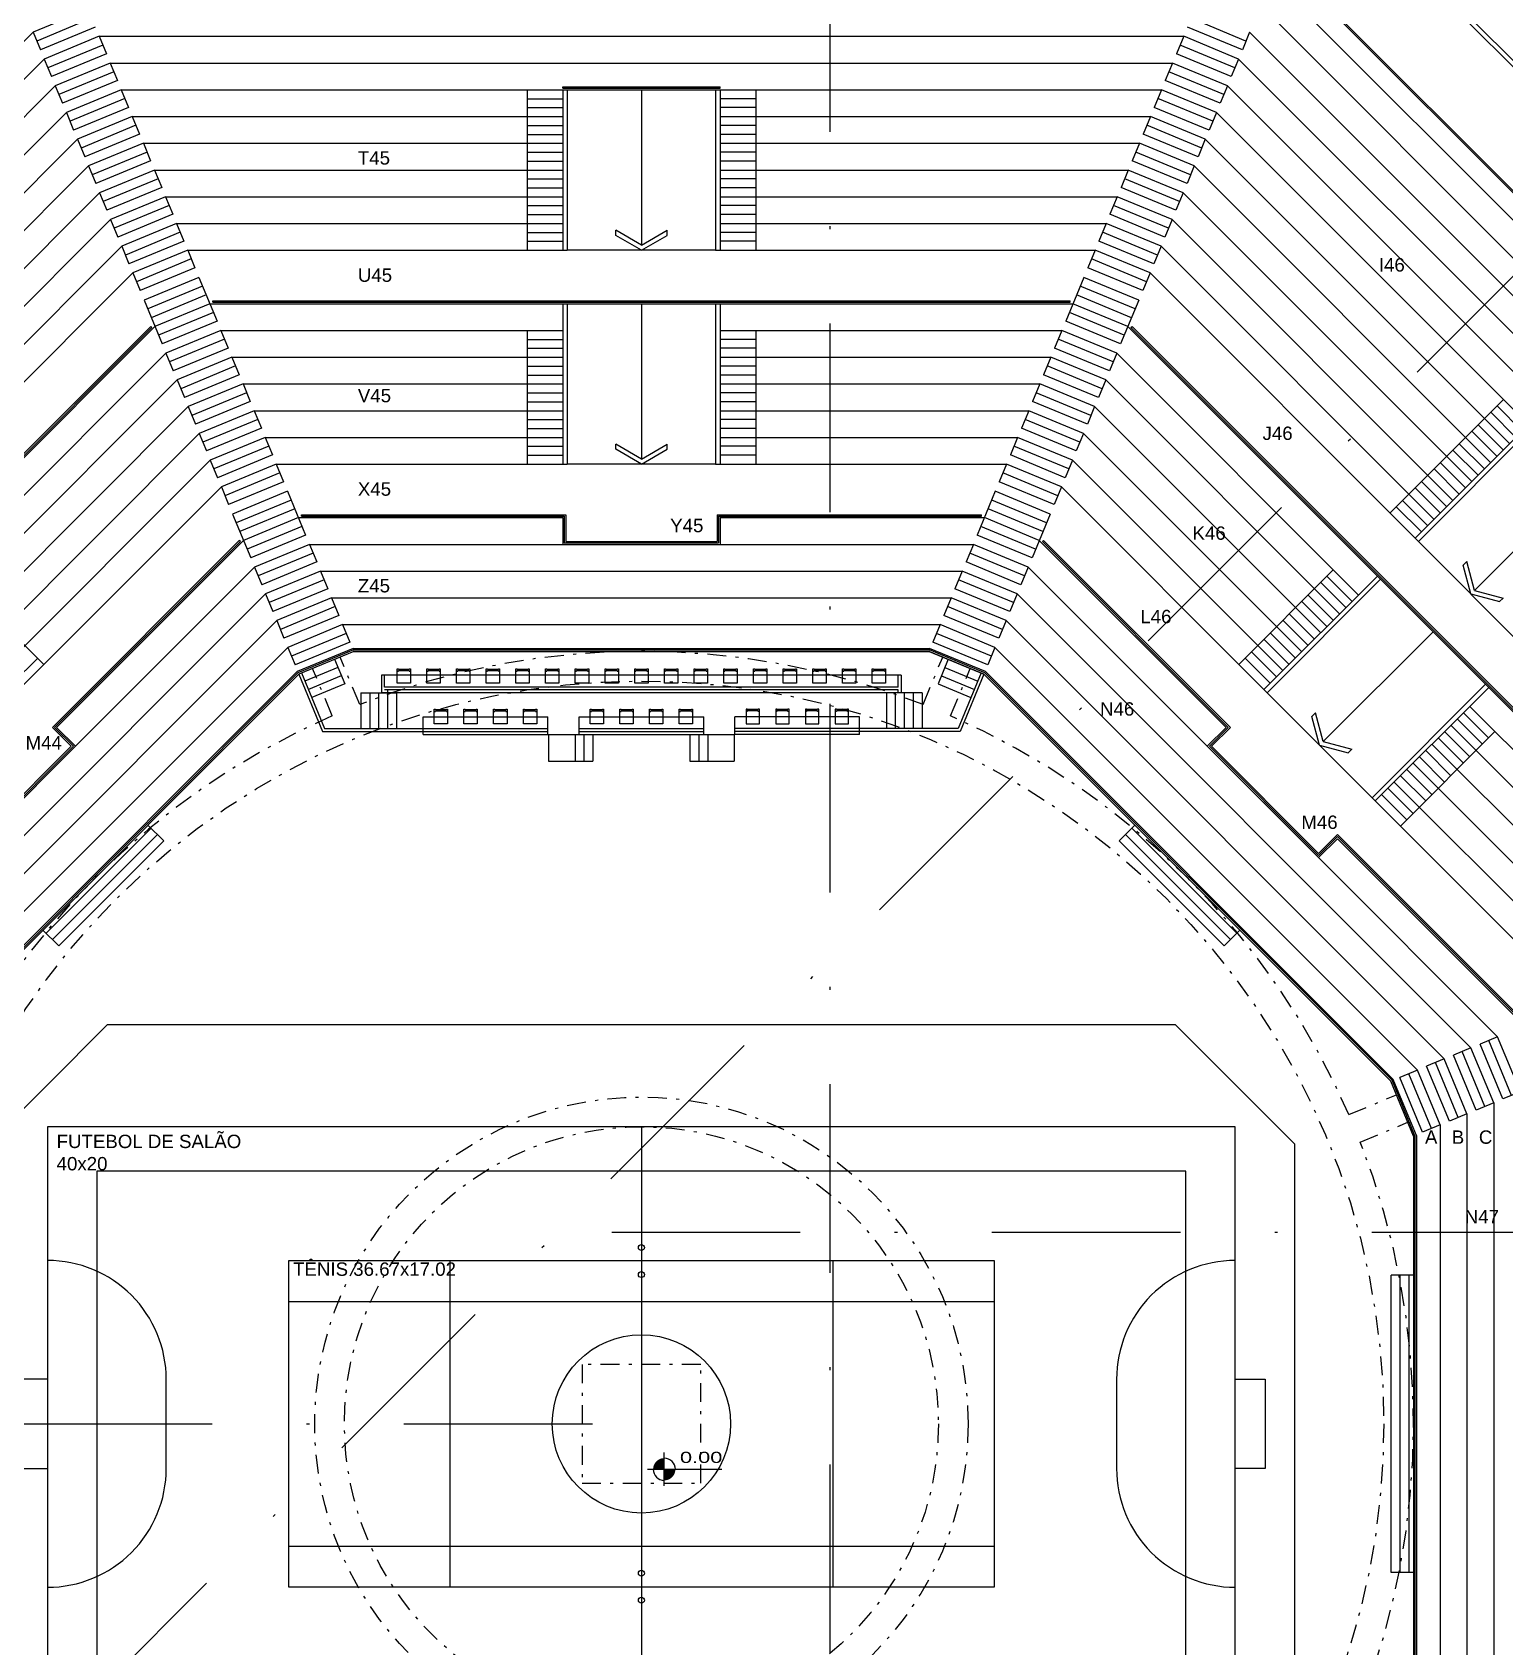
# Model space of a CAD drawing. Extents: x 1306 to 1544, y -75 to 211.
# Drawn here: x 1411.4 to 1461, y 127.1 to 181.4 of the extents above; entities that cross this region are included whole.
import ezdxf

# ---------------------------------------------------------------- set-up
doc = ezdxf.new("R2010")
doc.units = 0
doc.header["$LTSCALE"] = 2
doc.linetypes.add('DASHDOT2', pattern=[12.7, 6.35, -3.175, 0, -3.175])
for name, color, linetype in [('ARQUIBANCADA-ARY', 2, 'CONTINUOUS'), ('ESQUADRIA-ARY', 2, 'CONTINUOUS'), ('INDIC-CORTE-TBS', 4, 'DASHDOT2'), ('MOBILIÁRIO-ARY', 7, 'CONTINUOUS'), ('NOVOSNIVEIS', 30, 'CONTINUOUS'), ('PAREDE-BAIXA-ARY', 2, 'CONTINUOUS'), ('PROJ-COBERTURA-ARY', 7, 'DASHDOT2'), ('QUAD-OFICIAL-ARY', 7, 'CONTINUOUS'), ('RAMPA-INT-ARY', 7, 'CONTINUOUS'), ('TEXTO-PB-COR-ARY', 12, 'CONTINUOUS')]:
    doc.layers.add(name, color=color, linetype=linetype)
doc.styles.add('ARIAL', font='arial.ttf', dxfattribs={"height": 0.5})
doc.styles.add('REGUA60', font='arial.ttf')

msp = doc.modelspace()

# ---------------------------------------------------------------- linework, layer by layer
at = {"layer": 'ARQUIBANCADA-ARY'}
for p, q in [((1453.174, 183.212), (1480.581, 155.805)), ((1413.313, 182.177), (1411.465, 181.412)), ((1452.801, 182.312), (1479.681, 155.432)), ((1413.435, 181.882), (1411.587, 181.116)), ((1413.557, 181.586), (1411.71, 180.821)), ((1452.184, 180.821), (1450.336, 181.586)), ((1452.306, 181.116), (1450.458, 181.882)), ((1385.112, 155.059), (1411.465, 181.412)), ((1411.465, 181.412), (1411.71, 180.821)), ((1413.685, 181.277), (1411.838, 180.512)), ((1413.808, 180.982), (1411.96, 180.216)), ((1413.685, 181.277), (1450.208, 181.277)), ((1413.685, 181.277), (1413.93, 180.686)), ((1450.208, 181.277), (1449.963, 180.686)), ((1451.933, 180.216), (1450.086, 180.982)), ((1452.056, 180.512), (1450.208, 181.277)), ((1452.429, 181.412), (1452.184, 180.821)), ((1452.429, 181.412), (1478.781, 155.059)), ((1386.012, 154.686), (1411.838, 180.512)), ((1411.838, 180.512), (1412.083, 179.921)), ((1413.93, 180.686), (1412.083, 179.921)), ((1451.811, 179.921), (1449.963, 180.686)), ((1452.056, 180.512), (1451.811, 179.921)), ((1452.056, 180.512), (1477.881, 154.686)), ((1414.058, 180.377), (1412.21, 179.612)), ((1414.181, 180.082), (1412.333, 179.316)), ((1414.058, 180.377), (1449.835, 180.377)), ((1414.058, 180.377), (1414.303, 179.786)), ((1449.835, 180.377), (1449.59, 179.786)), ((1451.561, 179.316), (1449.713, 180.082)), ((1451.683, 179.612), (1449.835, 180.377)), ((1386.912, 154.314), (1412.21, 179.612)), ((1412.21, 179.612), (1412.455, 179.021)), ((1414.303, 179.786), (1412.455, 179.021)), ((1414.431, 179.477), (1412.583, 178.712)), ((1414.431, 179.477), (1412.583, 178.712)), ((1414.431, 179.477), (1414.676, 178.886)), ((1414.431, 179.477), (1449.463, 179.477)), ((1414.431, 179.477), (1414.676, 178.886)), ((1428.097, 179.477), (1428.097, 174.077)), ((1429.297, 179.477), (1429.297, 174.077)), ((1429.447, 179.477), (1429.447, 174.077)), ((1434.447, 179.477), (1434.447, 174.077)), ((1434.597, 179.477), (1434.597, 174.077)), ((1435.797, 179.477), (1435.797, 174.077)), ((1449.463, 179.477), (1449.218, 178.886)), ((1449.463, 179.477), (1449.218, 178.886)), ((1451.31, 178.712), (1449.463, 179.477)), ((1451.31, 178.712), (1449.463, 179.477)), ((1451.438, 179.021), (1449.59, 179.786)), ((1451.683, 179.612), (1451.438, 179.021)), ((1451.683, 179.612), (1476.981, 154.314)), ((1414.553, 179.182), (1412.706, 178.416)), ((1414.553, 179.182), (1412.706, 178.416)), ((1414.676, 178.886), (1412.828, 178.121)), ((1414.676, 178.886), (1412.828, 178.121)), ((1428.097, 179.177), (1429.297, 179.177)), ((1428.097, 178.877), (1429.297, 178.877)), ((1435.797, 179.177), (1434.597, 179.177)), ((1435.797, 178.877), (1434.597, 178.877)), ((1451.065, 178.121), (1449.218, 178.886)), ((1451.065, 178.121), (1449.218, 178.886)), ((1451.188, 178.416), (1449.34, 179.182)), ((1451.188, 178.416), (1449.34, 179.182)), ((1387.812, 153.941), (1412.583, 178.712)), ((1412.583, 178.712), (1412.828, 178.121)), ((1412.583, 178.712), (1412.828, 178.121)), ((1414.804, 178.577), (1412.956, 177.812)), ((1414.926, 178.282), (1413.078, 177.516)), ((1414.804, 178.577), (1415.049, 177.986)), ((1414.804, 178.577), (1429.297, 178.577)), ((1428.097, 178.277), (1429.297, 178.277)), ((1434.597, 178.577), (1449.09, 178.577)), ((1435.797, 178.277), (1434.597, 178.277)), ((1449.09, 178.577), (1448.845, 177.986)), ((1450.815, 177.516), (1448.967, 178.282)), ((1450.937, 177.812), (1449.09, 178.577)), ((1451.31, 178.712), (1451.065, 178.121)), ((1451.31, 178.712), (1451.065, 178.121)), ((1451.31, 178.712), (1476.081, 153.941)), ((1402.708, 167.564), (1412.956, 177.812)), ((1412.956, 177.812), (1413.201, 177.221)), ((1415.049, 177.986), (1413.201, 177.221)), ((1415.177, 177.677), (1413.329, 176.912)), ((1415.177, 177.677), (1415.421, 177.086)), ((1415.177, 177.677), (1429.297, 177.677)), ((1428.097, 177.977), (1429.297, 177.977)), ((1435.797, 177.977), (1434.597, 177.977)), ((1434.597, 177.677), (1448.717, 177.677)), ((1448.717, 177.677), (1448.472, 177.086)), ((1450.565, 176.912), (1448.717, 177.677)), ((1450.693, 177.221), (1448.845, 177.986)), ((1450.937, 177.812), (1450.693, 177.221)), ((1450.937, 177.812), (1461.186, 167.564)), ((1415.299, 177.382), (1413.451, 176.616)), ((1428.097, 177.377), (1429.297, 177.377)), ((1435.797, 177.377), (1434.597, 177.377)), ((1450.442, 176.616), (1448.594, 177.382)), ((1403.344, 166.927), (1413.329, 176.912)), ((1413.329, 176.912), (1413.574, 176.321)), ((1415.421, 177.086), (1413.574, 176.321)), ((1415.549, 176.777), (1413.702, 176.012)), ((1415.549, 176.777), (1415.794, 176.186)), ((1415.549, 176.777), (1429.297, 176.777)), ((1428.097, 177.077), (1429.297, 177.077)), ((1435.797, 177.077), (1434.597, 177.077)), ((1434.597, 176.777), (1448.344, 176.777)), ((1448.344, 176.777), (1448.099, 176.186)), ((1450.192, 176.012), (1448.344, 176.777)), ((1450.32, 176.321), (1448.472, 177.086)), ((1450.565, 176.912), (1450.32, 176.321)), ((1450.565, 176.912), (1460.549, 166.927)), ((1415.672, 176.482), (1413.824, 175.716)), ((1415.794, 176.186), (1413.946, 175.421)), ((1428.097, 176.477), (1429.297, 176.477)), ((1428.097, 176.177), (1429.297, 176.177)), ((1435.797, 176.477), (1434.597, 176.477)), ((1435.797, 176.177), (1434.597, 176.177)), ((1449.947, 175.421), (1448.099, 176.186)), ((1450.069, 175.716), (1448.222, 176.482)), ((1403.981, 166.291), (1413.702, 176.012)), ((1413.702, 176.012), (1413.946, 175.421)), ((1415.922, 175.877), (1414.074, 175.112)), ((1416.045, 175.582), (1414.197, 174.816)), ((1415.922, 175.877), (1416.167, 175.286)), ((1415.922, 175.877), (1429.297, 175.877)), ((1428.097, 175.577), (1429.297, 175.577)), ((1434.597, 175.877), (1447.971, 175.877)), ((1435.797, 175.577), (1434.597, 175.577)), ((1447.971, 175.877), (1447.726, 175.286)), ((1449.697, 174.816), (1447.849, 175.582)), ((1449.819, 175.112), (1447.971, 175.877)), ((1450.192, 176.012), (1449.947, 175.421)), ((1450.192, 176.012), (1459.913, 166.291)), ((1404.617, 165.655), (1414.074, 175.112)), ((1414.074, 175.112), (1414.319, 174.521)), ((1416.167, 175.286), (1414.319, 174.521)), ((1416.295, 174.977), (1414.447, 174.212)), ((1416.295, 174.977), (1416.54, 174.386)), ((1416.295, 174.977), (1429.297, 174.977)), ((1428.097, 175.277), (1429.297, 175.277)), ((1435.797, 175.277), (1434.597, 175.277)), ((1434.597, 174.977), (1447.599, 174.977)), ((1447.599, 174.977), (1447.354, 174.386)), ((1449.446, 174.212), (1447.599, 174.977)), ((1449.574, 174.521), (1447.726, 175.286)), ((1449.819, 175.112), (1449.574, 174.521)), ((1449.819, 175.112), (1459.276, 165.655)), ((1416.417, 174.682), (1414.57, 173.916)), ((1428.097, 174.677), (1429.297, 174.677)), ((1435.797, 174.677), (1434.597, 174.677)), ((1449.324, 173.916), (1447.476, 174.682)), ((1405.254, 165.018), (1414.447, 174.212)), ((1414.447, 174.212), (1414.692, 173.621)), ((1416.54, 174.386), (1414.692, 173.621)), ((1416.668, 174.077), (1414.82, 173.312)), ((1416.668, 174.077), (1416.913, 173.486)), ((1416.668, 174.077), (1429.297, 174.077)), ((1428.097, 174.377), (1429.297, 174.377)), ((1429.297, 174.077), (1429.447, 174.077)), ((1434.447, 174.077), (1434.597, 174.077)), ((1435.797, 174.377), (1434.597, 174.377)), ((1434.597, 174.077), (1447.226, 174.077)), ((1447.226, 174.077), (1446.981, 173.486)), ((1449.074, 173.312), (1447.226, 174.077)), ((1449.201, 173.621), (1447.354, 174.386)), ((1449.446, 174.212), (1449.201, 173.621)), ((1449.446, 174.212), (1458.64, 165.018)), ((1416.79, 173.782), (1414.942, 173.016)), ((1416.913, 173.486), (1415.065, 172.721)), ((1448.829, 172.721), (1446.981, 173.486)), ((1448.951, 173.016), (1447.103, 173.782)), ((1405.89, 164.382), (1414.82, 173.312)), ((1414.82, 173.312), (1415.065, 172.721)), ((1417.046, 173.164), (1415.198, 172.399)), ((1417.168, 172.868), (1415.321, 172.103)), ((1417.046, 173.164), (1417.658, 171.686)), ((1446.848, 173.164), (1446.235, 171.686)), ((1448.573, 172.103), (1446.725, 172.868)), ((1448.695, 172.399), (1446.848, 173.164)), ((1449.074, 173.312), (1448.829, 172.721)), ((1449.074, 173.312), (1458.004, 164.382)), ((1415.198, 172.399), (1415.81, 170.921)), ((1417.291, 172.573), (1415.443, 171.807)), ((1417.413, 172.277), (1415.566, 171.512)), ((1417.413, 172.277), (1446.48, 172.277)), ((1429.297, 172.277), (1429.297, 166.877)), ((1429.447, 172.277), (1429.447, 166.877)), ((1434.447, 172.277), (1434.447, 166.877)), ((1434.597, 172.277), (1434.597, 166.877)), ((1448.328, 171.512), (1446.48, 172.277)), ((1448.45, 171.807), (1446.603, 172.573)), ((1448.695, 172.399), (1448.083, 170.921)), ((1417.536, 171.982), (1415.688, 171.216)), ((1448.205, 171.216), (1446.358, 171.982)), ((1395.012, 150.958), (1415.566, 171.512)), ((1417.658, 171.686), (1415.81, 170.921)), ((1417.786, 171.377), (1415.938, 170.612)), ((1417.786, 171.377), (1429.297, 171.377)), ((1417.786, 171.377), (1418.031, 170.786)), ((1428.097, 171.377), (1428.097, 166.877)), ((1434.597, 171.377), (1446.107, 171.377)), ((1435.797, 171.377), (1435.797, 166.877)), ((1446.107, 171.377), (1445.862, 170.786)), ((1446.107, 171.377), (1445.862, 170.786)), ((1447.955, 170.612), (1446.107, 171.377)), ((1448.083, 170.921), (1446.235, 171.686)), ((1448.328, 171.512), (1468.881, 150.958)), ((1407.799, 162.473), (1415.938, 170.612)), ((1415.938, 170.612), (1416.183, 170.021)), ((1415.938, 170.612), (1416.183, 170.021)), ((1417.909, 171.082), (1416.061, 170.316)), ((1418.031, 170.786), (1416.183, 170.021)), ((1428.097, 171.077), (1429.297, 171.077)), ((1428.097, 170.777), (1429.297, 170.777)), ((1435.797, 171.077), (1434.597, 171.077)), ((1435.797, 170.777), (1434.597, 170.777)), ((1447.71, 170.021), (1445.862, 170.786)), ((1447.833, 170.316), (1445.985, 171.082)), ((1447.955, 170.612), (1447.71, 170.021)), ((1447.955, 170.612), (1456.094, 162.473)), ((1418.159, 170.477), (1416.311, 169.712)), ((1418.281, 170.182), (1416.434, 169.416)), ((1418.159, 170.477), (1429.297, 170.477)), ((1418.159, 170.477), (1418.404, 169.886)), ((1428.097, 170.177), (1429.297, 170.177)), ((1434.597, 170.477), (1445.735, 170.477)), ((1435.797, 170.177), (1434.597, 170.177)), ((1445.735, 170.477), (1445.49, 169.886)), ((1447.46, 169.416), (1445.612, 170.182)), ((1447.582, 169.712), (1445.735, 170.477)), ((1408.436, 161.836), (1416.311, 169.712)), ((1416.311, 169.712), (1416.556, 169.121)), ((1418.404, 169.886), (1416.556, 169.121)), ((1418.532, 169.577), (1416.684, 168.812)), ((1418.532, 169.577), (1429.297, 169.577)), ((1418.532, 169.577), (1418.777, 168.986)), ((1428.097, 169.877), (1429.297, 169.877)), ((1435.797, 169.877), (1434.597, 169.877)), ((1434.597, 169.577), (1445.362, 169.577)), ((1445.362, 169.577), (1445.117, 168.986)), ((1447.21, 168.812), (1445.362, 169.577)), ((1447.337, 169.121), (1445.49, 169.886)), ((1447.582, 169.712), (1447.337, 169.121)), ((1447.582, 169.712), (1455.458, 161.836)), ((1418.654, 169.282), (1416.806, 168.516)), ((1418.777, 168.986), (1416.929, 168.221)), ((1428.097, 169.277), (1429.297, 169.277)), ((1435.797, 169.277), (1434.597, 169.277)), ((1446.965, 168.221), (1445.117, 168.986)), ((1447.087, 168.516), (1445.239, 169.282)), ((1460.973, 169.049), (1457.155, 165.23)), ((1409.072, 161.2), (1416.684, 168.812)), ((1416.684, 168.812), (1416.929, 168.221)), ((1418.904, 168.677), (1417.057, 167.912)), ((1418.904, 168.677), (1429.297, 168.677)), ((1418.904, 168.677), (1419.149, 168.086)), ((1428.097, 168.977), (1429.297, 168.977)), ((1435.797, 168.977), (1434.597, 168.977)), ((1434.597, 168.677), (1444.989, 168.677)), ((1444.989, 168.677), (1444.744, 168.086)), ((1446.837, 167.912), (1444.989, 168.677)), ((1447.21, 168.812), (1446.965, 168.221)), ((1447.21, 168.812), (1454.822, 161.2)), ((1460.549, 168.624), (1461.398, 167.776)), ((1460.761, 168.837), (1461.61, 167.988)), ((1409.708, 160.563), (1417.057, 167.912)), ((1417.057, 167.912), (1417.302, 167.321)), ((1419.027, 168.382), (1417.179, 167.616)), ((1419.149, 168.086), (1417.302, 167.321)), ((1428.097, 168.377), (1429.297, 168.377)), ((1428.097, 168.077), (1429.297, 168.077)), ((1435.797, 168.377), (1434.597, 168.377)), ((1435.797, 168.077), (1434.597, 168.077)), ((1446.592, 167.321), (1444.744, 168.086)), ((1446.714, 167.616), (1444.867, 168.382)), ((1446.837, 167.912), (1446.592, 167.321)), ((1446.837, 167.912), (1454.185, 160.563)), ((1461.822, 168.2), (1458.004, 164.382)), ((1461.928, 168.094), (1458.11, 164.276)), ((1459.913, 167.988), (1460.761, 167.139)), ((1460.125, 168.2), (1460.973, 167.352)), ((1419.277, 167.777), (1417.429, 167.012)), ((1419.4, 167.482), (1417.552, 166.716)), ((1419.277, 167.777), (1429.297, 167.777)), ((1419.277, 167.777), (1419.522, 167.186)), ((1428.097, 167.477), (1429.297, 167.477)), ((1434.597, 167.777), (1444.616, 167.777)), ((1435.797, 167.477), (1434.597, 167.477)), ((1444.616, 167.777), (1444.371, 167.186)), ((1446.342, 166.716), (1444.494, 167.482)), ((1446.464, 167.012), (1444.616, 167.777)), ((1459.276, 167.352), (1460.125, 166.503)), ((1459.489, 167.564), (1460.337, 166.715)), ((1410.345, 159.927), (1417.429, 167.012)), ((1417.429, 167.012), (1417.674, 166.421)), ((1419.522, 167.186), (1417.674, 166.421)), ((1419.65, 166.877), (1417.802, 166.112)), ((1419.65, 166.877), (1429.297, 166.877)), ((1419.65, 166.877), (1419.895, 166.286)), ((1428.097, 167.177), (1429.297, 167.177)), ((1429.297, 166.877), (1429.447, 166.877)), ((1434.447, 166.877), (1434.597, 166.877)), ((1435.797, 167.177), (1434.597, 167.177)), ((1434.597, 166.877), (1444.243, 166.877)), ((1444.243, 166.877), (1443.999, 166.286)), ((1446.091, 166.112), (1444.243, 166.877)), ((1446.219, 166.421), (1444.371, 167.186)), ((1446.464, 167.012), (1446.219, 166.421)), ((1446.464, 167.012), (1453.549, 159.927)), ((1458.852, 166.927), (1459.701, 166.079)), ((1419.772, 166.582), (1417.925, 165.816)), ((1419.895, 166.286), (1418.047, 165.521)), ((1445.846, 165.521), (1443.999, 166.286)), ((1445.969, 165.816), (1444.121, 166.582)), ((1458.216, 166.291), (1459.064, 165.442)), ((1458.64, 166.715), (1459.489, 165.867)), ((1410.981, 159.291), (1417.802, 166.112)), ((1417.802, 166.112), (1418.047, 165.521)), ((1420.028, 165.964), (1418.18, 165.199)), ((1420.028, 165.964), (1420.641, 164.486)), ((1443.865, 165.964), (1443.253, 164.486)), ((1445.713, 165.199), (1443.865, 165.964)), ((1446.091, 166.112), (1445.846, 165.521)), ((1446.091, 166.112), (1452.912, 159.291)), ((1458.004, 166.079), (1458.852, 165.23)), ((1418.18, 165.199), (1418.793, 163.721)), ((1420.151, 165.668), (1418.303, 164.903)), ((1420.273, 165.373), (1418.425, 164.607)), ((1445.468, 164.607), (1443.62, 165.373)), ((1445.591, 164.903), (1443.743, 165.668)), ((1445.713, 165.199), (1445.101, 163.721)), ((1457.367, 165.442), (1458.216, 164.594)), ((1457.579, 165.655), (1458.428, 164.806)), ((1420.396, 165.077), (1418.548, 164.312)), ((1420.518, 164.782), (1418.67, 164.016)), ((1420.396, 165.077), (1429.297, 165.077)), ((1429.297, 165.077), (1429.297, 164.177)), ((1429.347, 165.127), (1429.347, 164.227)), ((1429.397, 165.177), (1429.397, 164.277)), ((1434.497, 165.177), (1434.497, 164.277)), ((1434.547, 165.127), (1434.547, 164.227)), ((1434.597, 165.077), (1434.597, 164.177)), ((1434.597, 165.077), (1443.498, 165.077)), ((1445.223, 164.016), (1443.375, 164.782)), ((1445.346, 164.312), (1443.498, 165.077)), ((1412.254, 158.018), (1418.548, 164.312)), ((1420.641, 164.486), (1418.793, 163.721)), ((1420.768, 164.177), (1418.921, 163.412)), ((1420.768, 164.177), (1421.013, 163.586)), ((1420.768, 164.177), (1429.297, 164.177)), ((1429.297, 164.177), (1434.597, 164.177)), ((1429.347, 164.227), (1434.547, 164.227)), ((1429.397, 164.277), (1434.497, 164.277)), ((1434.597, 164.177), (1443.125, 164.177)), ((1443.125, 164.177), (1442.88, 163.586)), ((1444.973, 163.412), (1443.125, 164.177)), ((1445.101, 163.721), (1443.253, 164.486)), ((1445.346, 164.312), (1451.64, 158.018)), ((1458.004, 164.382), (1458.11, 164.276)), ((1420.891, 163.882), (1419.043, 163.116)), ((1421.013, 163.586), (1419.166, 162.821)), ((1444.728, 162.821), (1442.88, 163.586)), ((1444.85, 163.116), (1443.003, 163.882)), ((1408.648, 163.321), (1411.83, 160.139)), ((1412.89, 157.381), (1418.921, 163.412)), ((1418.921, 163.412), (1419.166, 162.821)), ((1421.141, 163.277), (1419.293, 162.512)), ((1421.141, 163.277), (1421.386, 162.686)), ((1421.141, 163.277), (1442.752, 163.277)), ((1442.752, 163.277), (1442.507, 162.686)), ((1444.6, 162.512), (1442.752, 163.277)), ((1444.973, 163.412), (1444.728, 162.821)), ((1444.973, 163.412), (1451.003, 157.381)), ((1455.246, 163.321), (1452.064, 160.139)), ((1456.731, 163.109), (1452.912, 159.291)), ((1455.034, 163.109), (1455.882, 162.26)), ((1404.012, 147.23), (1419.293, 162.512)), ((1419.293, 162.512), (1419.538, 161.921)), ((1421.264, 162.982), (1419.416, 162.216)), ((1421.386, 162.686), (1419.538, 161.921)), ((1444.355, 161.921), (1442.507, 162.686)), ((1444.478, 162.216), (1442.63, 162.982)), ((1444.6, 162.512), (1444.355, 161.921)), ((1444.6, 162.512), (1459.881, 147.23)), ((1456.837, 163.003), (1453.019, 159.185)), ((1454.397, 162.473), (1455.246, 161.624)), ((1454.822, 162.897), (1455.67, 162.048)), ((1421.514, 162.377), (1419.666, 161.612)), ((1421.636, 162.082), (1419.789, 161.316)), ((1421.514, 162.377), (1421.759, 161.786)), ((1421.514, 162.377), (1442.379, 162.377)), ((1442.379, 162.377), (1442.135, 161.786)), ((1444.105, 161.316), (1442.257, 162.082)), ((1444.227, 161.612), (1442.379, 162.377)), ((1454.185, 162.26), (1455.034, 161.412)), ((1404.912, 146.858), (1419.666, 161.612)), ((1419.666, 161.612), (1419.911, 161.021)), ((1421.759, 161.786), (1419.911, 161.021)), ((1421.887, 161.477), (1420.039, 160.712)), ((1421.887, 161.477), (1422.132, 160.886)), ((1421.887, 161.477), (1442.007, 161.477)), ((1442.007, 161.477), (1441.762, 160.886)), ((1443.854, 160.712), (1442.007, 161.477)), ((1443.982, 161.021), (1442.135, 161.786)), ((1444.227, 161.612), (1443.982, 161.021)), ((1444.227, 161.612), (1458.981, 146.858)), ((1453.549, 161.624), (1454.397, 160.776)), ((1453.761, 161.836), (1454.61, 160.988)), ((1422.009, 161.182), (1420.161, 160.416)), ((1422.132, 160.886), (1420.284, 160.121)), ((1443.61, 160.121), (1441.762, 160.886)), ((1443.732, 160.416), (1441.884, 161.182)), ((1452.912, 160.988), (1453.761, 160.139)), ((1453.125, 161.2), (1453.973, 160.351)), ((1405.812, 146.485), (1420.039, 160.712)), ((1411.617, 160.351), (1410.769, 159.503)), ((1420.039, 160.712), (1420.284, 160.121)), ((1422.26, 160.577), (1420.412, 159.812)), ((1422.26, 160.577), (1420.412, 159.812)), ((1422.26, 160.577), (1441.634, 160.577)), ((1443.482, 159.812), (1441.634, 160.577)), ((1441.634, 160.577), (1443.482, 159.812)), ((1443.854, 160.712), (1443.61, 160.121)), ((1443.854, 160.712), (1458.081, 146.485)), ((1452.276, 160.351), (1453.125, 159.503)), ((1452.488, 160.563), (1453.337, 159.715)), ((1406.712, 146.112), (1420.412, 159.812)), ((1443.482, 159.812), (1457.181, 146.112)), ((1452.912, 159.291), (1453.019, 159.185)), ((1452.912, 159.291), (1453.019, 159.185)), ((1460.373, 159.467), (1456.554, 155.649)), ((1460.479, 159.361), (1456.66, 155.543)), ((1459.842, 158.725), (1467.981, 150.586)), ((1460.266, 157.452), (1459.418, 158.301)), ((1460.478, 157.664), (1459.63, 158.513)), ((1412.112, 158.018), (1412.749, 157.381)), ((1412.183, 158.018), (1412.819, 157.381)), ((1412.254, 158.018), (1412.89, 157.381)), ((1451.64, 158.018), (1451.003, 157.381)), ((1451.71, 158.018), (1451.074, 157.381)), ((1451.781, 158.018), (1451.145, 157.381)), ((1460.691, 157.876), (1457.509, 154.694)), ((1459.63, 156.816), (1458.781, 157.664)), ((1459.842, 157.028), (1458.994, 157.876)), ((1459.206, 158.088), (1467.081, 150.213)), ((1412.749, 157.381), (1409.143, 153.775)), ((1412.819, 157.381), (1409.143, 153.704)), ((1412.89, 157.381), (1409.143, 153.634)), ((1454.751, 153.634), (1451.003, 157.381)), ((1454.751, 153.704), (1451.074, 157.381)), ((1454.751, 153.775), (1451.145, 157.381)), ((1458.994, 156.179), (1458.145, 157.028)), ((1459.206, 156.391), (1458.357, 157.24)), ((1458.569, 157.452), (1466.181, 149.84)), ((1458.569, 155.755), (1457.721, 156.604)), ((1457.933, 156.816), (1465.281, 149.467)), ((1457.933, 155.119), (1457.084, 155.967)), ((1457.297, 156.179), (1464.381, 149.094)), ((1458.357, 155.543), (1457.509, 156.391)), ((1456.554, 155.649), (1456.66, 155.543)), ((1456.554, 155.649), (1456.66, 155.543)), ((1456.66, 155.543), (1463.481, 148.722)), ((1457.721, 154.907), (1456.872, 155.755)), ((1455.387, 154.412), (1454.751, 153.775)), ((1455.387, 154.341), (1454.751, 153.704)), ((1455.387, 154.27), (1454.751, 153.634)), ((1455.387, 154.27), (1461.681, 147.976)), ((1454.751, 153.634), (1460.781, 147.603)), ((1460.781, 147.603), (1460.19, 147.358)), ((1460.955, 145.511), (1460.19, 147.358)), ((1461.251, 145.633), (1460.486, 147.481)), ((1461.547, 145.756), (1460.781, 147.603)), ((1458.981, 146.858), (1458.39, 146.613)), ((1459.451, 144.887), (1458.686, 146.735)), ((1459.747, 145.01), (1458.981, 146.858)), ((1459.881, 147.23), (1459.29, 146.986)), ((1460.055, 145.138), (1459.29, 146.986)), ((1460.351, 145.26), (1459.586, 147.108)), ((1460.647, 145.383), (1459.881, 147.23)), ((1458.081, 146.485), (1457.49, 146.24)), ((1458.255, 144.392), (1457.49, 146.24)), ((1458.551, 144.515), (1457.786, 146.362)), ((1458.847, 144.637), (1458.081, 146.485)), ((1459.155, 144.765), (1458.39, 146.613)), ((1457.947, 144.264), (1457.181, 146.112)), ((1461.547, 145.756), (1460.955, 145.511)), ((1460.647, 145.383), (1460.055, 145.138)), ((1460.647, 145.383), (1460.647, 123.772)), ((1458.847, 144.637), (1458.255, 144.392)), ((1458.847, 144.637), (1458.847, 124.517)), ((1459.747, 145.01), (1459.155, 144.765)), ((1459.747, 145.01), (1459.747, 124.144)), ((1457.947, 144.264), (1457.947, 124.89))]:
    msp.add_line(p, q, dxfattribs=at)
at = {"layer": 'ESQUADRIA-ARY'}
for p, q in [((1453.512, 183.794), (1481.163, 156.142)), ((1453.547, 183.829), (1481.199, 156.178)), ((1429.297, 179.577), (1434.597, 179.577)), ((1429.297, 179.527), (1429.297, 179.577)), ((1429.297, 179.527), (1434.597, 179.527)), ((1434.597, 179.527), (1434.597, 179.577)), ((1417.513, 172.377), (1446.38, 172.377)), ((1417.513, 172.327), (1417.513, 172.377)), ((1417.513, 172.327), (1446.38, 172.327)), ((1446.38, 172.327), (1446.38, 172.377)), ((1395.012, 151.1), (1415.424, 171.512)), ((1395.047, 151.064), (1415.459, 171.476)), ((1415.459, 171.476), (1415.424, 171.512)), ((1448.434, 171.476), (1448.469, 171.512)), ((1448.434, 171.476), (1468.846, 151.064)), ((1448.469, 171.512), (1468.881, 151.1)), ((1420.496, 165.127), (1420.496, 165.177)), ((1420.496, 165.177), (1429.397, 165.177)), ((1420.496, 165.127), (1429.347, 165.127)), ((1434.497, 165.177), (1443.398, 165.177)), ((1434.547, 165.127), (1443.398, 165.127)), ((1443.398, 165.127), (1443.398, 165.177)), ((1412.112, 158.018), (1418.406, 164.312)), ((1412.183, 158.018), (1418.442, 164.276)), ((1418.442, 164.276), (1418.406, 164.312)), ((1445.452, 164.276), (1445.487, 164.312)), ((1445.452, 164.276), (1451.71, 158.018)), ((1445.487, 164.312), (1451.781, 158.018)), ((1422.24, 160.677), (1420.355, 159.897)), ((1422.25, 160.627), (1420.383, 159.854)), ((1422.24, 160.677), (1441.654, 160.677)), ((1422.25, 160.627), (1441.644, 160.627)), ((1443.51, 159.854), (1441.644, 160.627)), ((1443.538, 159.897), (1441.654, 160.677)), ((1406.627, 146.169), (1420.355, 159.897)), ((1406.67, 146.14), (1420.383, 159.854)), ((1443.51, 159.854), (1457.224, 146.14)), ((1443.538, 159.897), (1457.266, 146.169)), ((1455.387, 154.412), (1461.681, 148.118)), ((1455.387, 154.341), (1461.646, 148.082)), ((1458.047, 144.284), (1457.266, 146.169)), ((1457.997, 144.274), (1457.224, 146.14)), ((1457.997, 144.274), (1457.997, 124.88)), ((1458.047, 144.284), (1458.047, 124.87))]:
    msp.add_line(p, q, dxfattribs=at)
at = {"layer": 'INDIC-CORTE-TBS', "ltscale": 0.5}
for p, q in [((1438.303, 62.858), (1438.303, 206.296)), ((1376.607, 88.518), (1478.006, 189.917)), ((1431.947, 142.377), (1431.947, 133.577)), ((1430.947, 141.027), (1503.657, 141.027)), ((1359.947, 134.577), (1432.947, 134.577))]:
    msp.add_line(p, q, dxfattribs=at)
at = {"layer": 'MOBILIÁRIO-ARY'}
for p, q in [((1421.613, 160.309), (1421.957, 159.478)), ((1442.281, 160.309), (1441.936, 159.478)), ((1420.412, 159.812), (1421.213, 157.877)), ((1420.504, 159.85), (1421.28, 157.977)), ((1421.728, 160.032), (1420.619, 159.573)), ((1421.842, 159.755), (1420.734, 159.296)), ((1440.697, 159.777), (1423.197, 159.777)), ((1423.197, 159.777), (1423.197, 159.177)), ((1423.297, 159.377), (1423.297, 159.777)), ((1440.597, 159.377), (1440.597, 159.777)), ((1440.697, 159.777), (1440.697, 159.177)), ((1442.051, 159.755), (1443.16, 159.296)), ((1442.166, 160.032), (1443.274, 159.573)), ((1443.389, 159.85), (1442.613, 157.977)), ((1443.482, 159.812), (1442.68, 157.877)), ((1421.957, 159.478), (1420.849, 159.019)), ((1440.597, 159.377), (1423.297, 159.377)), ((1440.597, 159.277), (1423.297, 159.277)), ((1423.412, 159.177), (1423.412, 159.277)), ((1440.597, 159.177), (1440.597, 159.277)), ((1441.936, 159.478), (1443.045, 159.019)), ((1422.497, 159.177), (1422.497, 157.977)), ((1422.497, 159.177), (1423.697, 159.177)), ((1422.797, 159.177), (1422.797, 157.977)), ((1423.097, 159.177), (1423.097, 157.977)), ((1440.697, 159.177), (1423.197, 159.177)), ((1423.397, 159.177), (1423.397, 157.977)), ((1423.697, 159.177), (1423.697, 157.977)), ((1440.197, 159.177), (1440.197, 157.977)), ((1441.397, 159.177), (1440.197, 159.177)), ((1440.497, 159.177), (1440.497, 157.977)), ((1440.797, 159.177), (1440.797, 157.977)), ((1441.097, 159.177), (1441.097, 157.977)), ((1441.397, 159.177), (1441.397, 157.977)), ((1424.597, 158.377), (1428.797, 158.377)), ((1424.597, 157.777), (1424.597, 158.377)), ((1428.797, 157.777), (1428.797, 158.377)), ((1429.847, 158.377), (1434.047, 158.377)), ((1429.847, 157.777), (1429.847, 158.377)), ((1434.047, 157.777), (1434.047, 158.377)), ((1435.097, 157.777), (1435.097, 158.377)), ((1439.297, 158.377), (1435.097, 158.377)), ((1439.297, 157.777), (1439.297, 158.377)), ((1421.213, 157.877), (1424.597, 157.877)), ((1421.28, 157.977), (1424.597, 157.977)), ((1424.597, 157.977), (1428.797, 157.977)), ((1424.597, 157.877), (1428.797, 157.877)), ((1424.597, 157.777), (1428.797, 157.777)), ((1428.797, 157.777), (1429.847, 157.777)), ((1428.817, 157.777), (1428.817, 156.877)), ((1429.712, 157.777), (1429.712, 156.877)), ((1429.847, 157.977), (1434.047, 157.977)), ((1429.847, 157.877), (1434.047, 157.877)), ((1429.847, 157.777), (1434.047, 157.777)), ((1430.012, 157.777), (1430.012, 156.877)), ((1430.312, 157.777), (1430.312, 156.877)), ((1433.582, 157.777), (1433.582, 156.877)), ((1433.882, 157.777), (1433.882, 156.877)), ((1434.047, 157.777), (1435.097, 157.777)), ((1434.182, 157.777), (1434.182, 156.877)), ((1435.076, 157.777), (1435.076, 156.877)), ((1439.297, 157.977), (1435.097, 157.977)), ((1439.297, 157.877), (1435.097, 157.877)), ((1439.297, 157.777), (1435.097, 157.777)), ((1442.613, 157.977), (1439.297, 157.977)), ((1442.68, 157.877), (1439.297, 157.877)), ((1428.817, 156.877), (1430.312, 156.877)), ((1433.582, 156.877), (1435.076, 156.877)), ((1415.436, 154.624), (1411.9, 151.088)), ((1415.648, 154.412), (1412.112, 150.876)), ((1415.33, 154.73), (1415.86, 154.199)), ((1448.564, 154.73), (1448.033, 154.199)), ((1451.781, 150.876), (1448.246, 154.412)), ((1451.993, 151.088), (1448.458, 154.624)), ((1415.86, 154.199), (1412.325, 150.664)), ((1451.569, 150.664), (1448.033, 154.199)), ((1411.794, 151.194), (1412.325, 150.664)), ((1452.099, 151.194), (1451.569, 150.664)), ((1457.197, 129.577), (1457.197, 139.577)), ((1457.947, 139.577), (1457.197, 139.577)), ((1457.497, 129.577), (1457.497, 139.577)), ((1457.797, 129.577), (1457.797, 139.577)), ((1457.947, 129.577), (1457.197, 129.577))]:
    msp.add_line(p, q, dxfattribs=at)
for points in [[(1423.722, 159.992), (1423.762, 159.992), (1423.762, 159.977), (1424.132, 159.977), (1424.132, 159.992), (1424.172, 159.992), (1424.172, 159.502), (1423.722, 159.502)], [(1424.722, 159.992), (1424.762, 159.992), (1424.762, 159.977), (1425.132, 159.977), (1425.132, 159.992), (1425.172, 159.992), (1425.172, 159.502), (1424.722, 159.502)], [(1425.722, 159.992), (1425.762, 159.992), (1425.762, 159.977), (1426.132, 159.977), (1426.132, 159.992), (1426.172, 159.992), (1426.172, 159.502), (1425.722, 159.502)], [(1426.722, 159.992), (1426.762, 159.992), (1426.762, 159.977), (1427.132, 159.977), (1427.132, 159.992), (1427.172, 159.992), (1427.172, 159.502), (1426.722, 159.502)], [(1427.722, 159.992), (1427.762, 159.992), (1427.762, 159.977), (1428.132, 159.977), (1428.132, 159.992), (1428.172, 159.992), (1428.172, 159.502), (1427.722, 159.502)], [(1428.722, 159.992), (1428.762, 159.992), (1428.762, 159.977), (1429.132, 159.977), (1429.132, 159.992), (1429.172, 159.992), (1429.172, 159.502), (1428.722, 159.502)], [(1429.722, 159.992), (1429.762, 159.992), (1429.762, 159.977), (1430.132, 159.977), (1430.132, 159.992), (1430.172, 159.992), (1430.172, 159.502), (1429.722, 159.502)], [(1430.722, 159.992), (1430.762, 159.992), (1430.762, 159.977), (1431.132, 159.977), (1431.132, 159.992), (1431.172, 159.992), (1431.172, 159.502), (1430.722, 159.502)], [(1431.722, 159.992), (1431.762, 159.992), (1431.762, 159.977), (1432.132, 159.977), (1432.132, 159.992), (1432.172, 159.992), (1432.172, 159.502), (1431.722, 159.502)], [(1432.722, 159.992), (1432.762, 159.992), (1432.762, 159.977), (1433.132, 159.977), (1433.132, 159.992), (1433.172, 159.992), (1433.172, 159.502), (1432.722, 159.502)], [(1433.722, 159.992), (1433.762, 159.992), (1433.762, 159.977), (1434.132, 159.977), (1434.132, 159.992), (1434.172, 159.992), (1434.172, 159.502), (1433.722, 159.502)], [(1434.722, 159.992), (1434.762, 159.992), (1434.762, 159.977), (1435.132, 159.977), (1435.132, 159.992), (1435.172, 159.992), (1435.172, 159.502), (1434.722, 159.502)], [(1435.722, 159.992), (1435.762, 159.992), (1435.762, 159.977), (1436.132, 159.977), (1436.132, 159.992), (1436.172, 159.992), (1436.172, 159.502), (1435.722, 159.502)], [(1436.722, 159.992), (1436.762, 159.992), (1436.762, 159.977), (1437.132, 159.977), (1437.132, 159.992), (1437.172, 159.992), (1437.172, 159.502), (1436.722, 159.502)], [(1437.722, 159.992), (1437.762, 159.992), (1437.762, 159.977), (1438.132, 159.977), (1438.132, 159.992), (1438.172, 159.992), (1438.172, 159.502), (1437.722, 159.502)], [(1438.722, 159.992), (1438.762, 159.992), (1438.762, 159.977), (1439.132, 159.977), (1439.132, 159.992), (1439.172, 159.992), (1439.172, 159.502), (1438.722, 159.502)], [(1439.722, 159.992), (1439.762, 159.992), (1439.762, 159.977), (1440.132, 159.977), (1440.132, 159.992), (1440.172, 159.992), (1440.172, 159.502), (1439.722, 159.502)], [(1424.972, 158.632), (1425.012, 158.632), (1425.012, 158.616), (1425.382, 158.616), (1425.382, 158.632), (1425.422, 158.632), (1425.422, 158.142), (1424.972, 158.142)], [(1425.972, 158.632), (1426.012, 158.632), (1426.012, 158.616), (1426.382, 158.616), (1426.382, 158.632), (1426.422, 158.632), (1426.422, 158.142), (1425.972, 158.142)], [(1426.972, 158.632), (1427.012, 158.632), (1427.012, 158.616), (1427.382, 158.616), (1427.382, 158.632), (1427.422, 158.632), (1427.422, 158.142), (1426.972, 158.142)], [(1427.972, 158.632), (1428.012, 158.632), (1428.012, 158.616), (1428.382, 158.616), (1428.382, 158.632), (1428.422, 158.632), (1428.422, 158.142), (1427.972, 158.142)], [(1430.222, 158.632), (1430.262, 158.632), (1430.262, 158.616), (1430.632, 158.616), (1430.632, 158.632), (1430.672, 158.632), (1430.672, 158.142), (1430.222, 158.142)], [(1431.222, 158.632), (1431.262, 158.632), (1431.262, 158.616), (1431.632, 158.616), (1431.632, 158.632), (1431.672, 158.632), (1431.672, 158.142), (1431.222, 158.142)], [(1432.222, 158.632), (1432.262, 158.632), (1432.262, 158.616), (1432.632, 158.616), (1432.632, 158.632), (1432.672, 158.632), (1432.672, 158.142), (1432.222, 158.142)], [(1433.222, 158.632), (1433.262, 158.632), (1433.262, 158.616), (1433.632, 158.616), (1433.632, 158.632), (1433.672, 158.632), (1433.672, 158.142), (1433.222, 158.142)], [(1435.922, 158.632), (1435.882, 158.632), (1435.882, 158.616), (1435.512, 158.616), (1435.512, 158.632), (1435.472, 158.632), (1435.472, 158.142), (1435.922, 158.142)], [(1436.922, 158.632), (1436.882, 158.632), (1436.882, 158.616), (1436.512, 158.616), (1436.512, 158.632), (1436.472, 158.632), (1436.472, 158.142), (1436.922, 158.142)], [(1437.922, 158.632), (1437.882, 158.632), (1437.882, 158.616), (1437.512, 158.616), (1437.512, 158.632), (1437.472, 158.632), (1437.472, 158.142), (1437.922, 158.142)], [(1438.922, 158.632), (1438.882, 158.632), (1438.882, 158.616), (1438.512, 158.616), (1438.512, 158.632), (1438.472, 158.632), (1438.472, 158.142), (1438.922, 158.142)]]:
    msp.add_lwpolyline(points, close=True, dxfattribs=at)
for points in [[(1423.722, 159.912), (1423.762, 159.912), (1423.762, 159.936), (1424.132, 159.936), (1424.132, 159.912), (1424.172, 159.912)], [(1424.722, 159.912), (1424.762, 159.912), (1424.762, 159.936), (1425.132, 159.936), (1425.132, 159.912), (1425.172, 159.912)], [(1425.722, 159.912), (1425.762, 159.912), (1425.762, 159.936), (1426.132, 159.936), (1426.132, 159.912), (1426.172, 159.912)], [(1426.722, 159.912), (1426.762, 159.912), (1426.762, 159.936), (1427.132, 159.936), (1427.132, 159.912), (1427.172, 159.912)], [(1427.722, 159.912), (1427.762, 159.912), (1427.762, 159.936), (1428.132, 159.936), (1428.132, 159.912), (1428.172, 159.912)], [(1428.722, 159.912), (1428.762, 159.912), (1428.762, 159.936), (1429.132, 159.936), (1429.132, 159.912), (1429.172, 159.912)], [(1429.722, 159.912), (1429.762, 159.912), (1429.762, 159.936), (1430.132, 159.936), (1430.132, 159.912), (1430.172, 159.912)], [(1430.722, 159.912), (1430.762, 159.912), (1430.762, 159.936), (1431.132, 159.936), (1431.132, 159.912), (1431.172, 159.912)], [(1431.722, 159.912), (1431.762, 159.912), (1431.762, 159.936), (1432.132, 159.936), (1432.132, 159.912), (1432.172, 159.912)], [(1432.722, 159.912), (1432.762, 159.912), (1432.762, 159.936), (1433.132, 159.936), (1433.132, 159.912), (1433.172, 159.912)], [(1433.722, 159.912), (1433.762, 159.912), (1433.762, 159.936), (1434.132, 159.936), (1434.132, 159.912), (1434.172, 159.912)], [(1434.722, 159.912), (1434.762, 159.912), (1434.762, 159.936), (1435.132, 159.936), (1435.132, 159.912), (1435.172, 159.912)], [(1435.722, 159.912), (1435.762, 159.912), (1435.762, 159.936), (1436.132, 159.936), (1436.132, 159.912), (1436.172, 159.912)], [(1436.722, 159.912), (1436.762, 159.912), (1436.762, 159.936), (1437.132, 159.936), (1437.132, 159.912), (1437.172, 159.912)], [(1437.722, 159.912), (1437.762, 159.912), (1437.762, 159.936), (1438.132, 159.936), (1438.132, 159.912), (1438.172, 159.912)], [(1438.722, 159.912), (1438.762, 159.912), (1438.762, 159.936), (1439.132, 159.936), (1439.132, 159.912), (1439.172, 159.912)], [(1439.722, 159.912), (1439.762, 159.912), (1439.762, 159.936), (1440.132, 159.936), (1440.132, 159.912), (1440.172, 159.912)], [(1424.972, 158.552), (1425.012, 158.552), (1425.012, 158.576), (1425.382, 158.576), (1425.382, 158.552), (1425.422, 158.552)], [(1425.972, 158.552), (1426.012, 158.552), (1426.012, 158.576), (1426.382, 158.576), (1426.382, 158.552), (1426.422, 158.552)], [(1426.972, 158.552), (1427.012, 158.552), (1427.012, 158.576), (1427.382, 158.576), (1427.382, 158.552), (1427.422, 158.552)], [(1427.972, 158.552), (1428.012, 158.552), (1428.012, 158.576), (1428.382, 158.576), (1428.382, 158.552), (1428.422, 158.552)], [(1430.222, 158.552), (1430.262, 158.552), (1430.262, 158.576), (1430.632, 158.576), (1430.632, 158.552), (1430.672, 158.552)], [(1431.222, 158.552), (1431.262, 158.552), (1431.262, 158.576), (1431.632, 158.576), (1431.632, 158.552), (1431.672, 158.552)], [(1432.222, 158.552), (1432.262, 158.552), (1432.262, 158.576), (1432.632, 158.576), (1432.632, 158.552), (1432.672, 158.552)], [(1433.222, 158.552), (1433.262, 158.552), (1433.262, 158.576), (1433.632, 158.576), (1433.632, 158.552), (1433.672, 158.552)], [(1435.922, 158.552), (1435.882, 158.552), (1435.882, 158.576), (1435.512, 158.576), (1435.512, 158.552), (1435.472, 158.552)], [(1436.922, 158.552), (1436.882, 158.552), (1436.882, 158.576), (1436.512, 158.576), (1436.512, 158.552), (1436.472, 158.552)], [(1437.922, 158.552), (1437.882, 158.552), (1437.882, 158.576), (1437.512, 158.576), (1437.512, 158.552), (1437.472, 158.552)], [(1438.922, 158.552), (1438.882, 158.552), (1438.882, 158.576), (1438.512, 158.576), (1438.512, 158.552), (1438.472, 158.552)]]:
    msp.add_lwpolyline(points, dxfattribs=at)
at = {"layer": 'NOVOSNIVEIS'}
for p, q in [((1432.717, 132.487), (1432.717, 133.612)), ((1432.154, 133.049), (1434.654, 133.049))]:
    msp.add_line(p, q, dxfattribs=at)
at = {"layer": 'NOVOSNIVEIS', "const_width": 0.375}
for points in [[(1432.529, 133.049, -0.414214), (1432.717, 133.237, -0.618034)], [(1432.717, 132.862, 0.414214), (1432.904, 133.049, 0.618034)]]:
    msp.add_lwpolyline(points, format="xyb", dxfattribs=at)
at = {"layer": 'NOVOSNIVEIS'}
for start, end in [(0, 90), (180, 270)]:
    msp.add_arc((1432.717, 133.049), 0.375, start, end, dxfattribs=at)
at = {"layer": 'PAREDE-BAIXA-ARY'}
for p, q in [((1453.919, 187.624), (1464.153, 177.39)), ((1464.259, 177.496), (1454.105, 187.651))]:
    msp.add_line(p, q, dxfattribs=at)
at = {"layer": 'PROJ-COBERTURA-ARY', "ltscale": 0.05}
for p, q in [((1422.461, 158.785), (1421.798, 160.386)), ((1441.433, 158.785), (1442.096, 160.386)), ((1421.537, 158.402), (1420.874, 160.003)), ((1442.357, 158.402), (1443.02, 160.003)), ((1455.772, 144.987), (1457.373, 145.65)), ((1456.154, 144.063), (1457.755, 144.726))]:
    msp.add_line(p, q, dxfattribs=at)
msp.add_lwpolyline([(1429.947, 132.577), (1433.947, 132.577), (1433.947, 136.577), (1429.947, 136.577)], close=True, dxfattribs=at)
for radius in [25, 11, 10]:
    msp.add_circle((1431.947, 134.577), radius, dxfattribs=at)
for start, end in [(68.6019, 111.3981), (113.6019, 156.3981), (23.6019, 66.3981), (338.6019, 21.3981)]:
    msp.add_arc((1431.947, 134.577), 26, start, end, dxfattribs=at)
at = {"layer": 'QUAD-OFICIAL-ARY'}
for p, q in [((1431.947, 144.577), (1431.947, 124.577)), ((1431.947, 140.512), (1431.947, 128.642)), ((1425.497, 140.062), (1425.497, 129.092)), ((1438.397, 140.062), (1438.397, 129.092)), ((1420.062, 138.692), (1443.832, 138.692)), ((1431.947, 139.077), (1431.947, 130.077)), ((1420.062, 130.462), (1443.832, 130.462))]:
    msp.add_line(p, q, dxfattribs=at)
for points in [[(1453.947, 143.991), (1449.936, 148.003), (1413.958, 148.003), (1409.947, 143.991), (1409.947, 125.163), (1413.958, 121.152), (1449.936, 121.152), (1453.947, 125.163)], [(1411.947, 124.577), (1451.947, 124.577), (1451.947, 144.577), (1411.947, 144.577)], [(1413.612, 126.067), (1450.282, 126.067), (1450.282, 143.087), (1413.612, 143.087)], [(1443.832, 140.062), (1420.062, 140.062), (1420.062, 129.092), (1443.832, 129.092)]]:
    msp.add_lwpolyline(points, close=True, dxfattribs=at)
for points in [[(1411.947, 129.077, 0.414214), (1415.947, 133.077), (1415.947, 136.077, 0.414214), (1411.947, 140.077, 0.414214)], [(1451.947, 140.077, 0.414214), (1447.947, 136.077), (1447.947, 133.077, 0.414214), (1451.947, 129.077)]]:
    msp.add_lwpolyline(points, format="xyb", dxfattribs=at)
for points in [[(1411.947, 136.077), (1410.947, 136.077), (1410.947, 133.077), (1410.947, 133.077), (1411.947, 133.077)], [(1451.947, 136.077), (1452.947, 136.077), (1452.947, 133.077), (1452.947, 133.077), (1451.947, 133.077)]]:
    msp.add_lwpolyline(points, dxfattribs=at)
for centre, radius in [((1431.947, 140.512), 0.1), ((1431.947, 139.602), 0.1), ((1431.947, 134.577), 3), ((1431.947, 129.552), 0.1), ((1431.947, 128.642), 0.1)]:
    msp.add_circle(centre, radius, dxfattribs=at)
at = {"layer": 'RAMPA-INT-ARY'}
for p, q in [((1431.947, 179.477), (1431.947, 174.25)), ((1431.081, 174.577), (1431.081, 174.75)), ((1431.947, 174.25), (1431.081, 174.75)), ((1431.947, 174.077), (1431.081, 174.577)), ((1431.947, 174.25), (1432.813, 174.75)), ((1431.947, 174.077), (1432.813, 174.577)), ((1432.813, 174.577), (1432.813, 174.75)), ((1434.447, 174.077), (1429.447, 174.077)), ((1431.947, 172.277), (1431.947, 167.05)), ((1431.081, 167.377), (1431.081, 167.55)), ((1431.947, 167.05), (1431.081, 167.55)), ((1431.947, 166.877), (1431.081, 167.377)), ((1431.947, 167.05), (1432.813, 167.55)), ((1431.947, 166.877), (1432.813, 167.377)), ((1432.813, 167.377), (1432.813, 167.55)), ((1434.447, 166.877), (1429.447, 166.877)), ((1463.696, 166.326), (1460, 162.63)), ((1461.645, 160.74), (1458.11, 164.276)), ((1459.619, 163.474), (1459.741, 163.596)), ((1460, 162.63), (1459.741, 163.596)), ((1459.877, 162.508), (1459.619, 163.474)), ((1459.877, 162.508), (1460.843, 162.249)), ((1460, 162.63), (1460.966, 162.372)), ((1460.843, 162.249), (1460.966, 162.372)), ((1458.605, 161.235), (1454.909, 157.539)), ((1456.554, 155.649), (1453.019, 159.185)), ((1454.527, 158.383), (1454.65, 158.505)), ((1454.786, 157.417), (1454.527, 158.383)), ((1454.909, 157.539), (1454.65, 158.505)), ((1454.786, 157.417), (1455.752, 157.158)), ((1454.909, 157.539), (1455.875, 157.28)), ((1455.752, 157.158), (1455.875, 157.28))]:
    msp.add_line(p, q, dxfattribs=at)

# ---------------------------------------------------------------- texts
at = {"layer": 'NOVOSNIVEIS', "ltscale": 0.5, "style": 'REGUA60', "width": 1.4}
msp.add_text('0.00', height=0.375, dxfattribs=at).set_placement((1433.246, 133.262))
at = {"layer": 'TEXTO-PB-COR-ARY', "style": 'ARIAL'}
for s, p in [('T45', (1422.399, 176.96)), ('U45', (1422.399, 173.013)), ('I46', (1456.78, 173.36)), ('V45', (1422.399, 168.96)), ('J46', (1452.864, 167.692)), ('X45', (1422.399, 165.814)), ('Y45', (1432.917, 164.587)), ('K46', (1450.505, 164.332)), ('Z45', (1422.399, 162.561)), ('L46', (1448.748, 161.523)), ('N46', (1447.392, 158.413)), ('M44', (1411.208, 157.273)), ('M46', (1454.17, 154.601)), ('A', (1458.333, 144.003)), ('B', (1459.235, 144.003)), ('C', (1460.148, 144.003)), ('N47', (1459.673, 141.325)), ('TÊNIS 36.67x17.02', (1420.218, 139.56))]:
    msp.add_text(s, height=0.45, dxfattribs=at).set_placement(p)
at = {"layer": 'TEXTO-PB-COR-ARY', "insert": (1412.255, 144.309), "char_height": 0.45, "width": 6.47, "attachment_point": 1, "style": 'ARIAL'}
msp.add_mtext('\\fArial|b0|i0|c0|p34;FUTEBOL DE SALÃO 40x20', dxfattribs=at)

doc.saveas('drawing.dxf')
